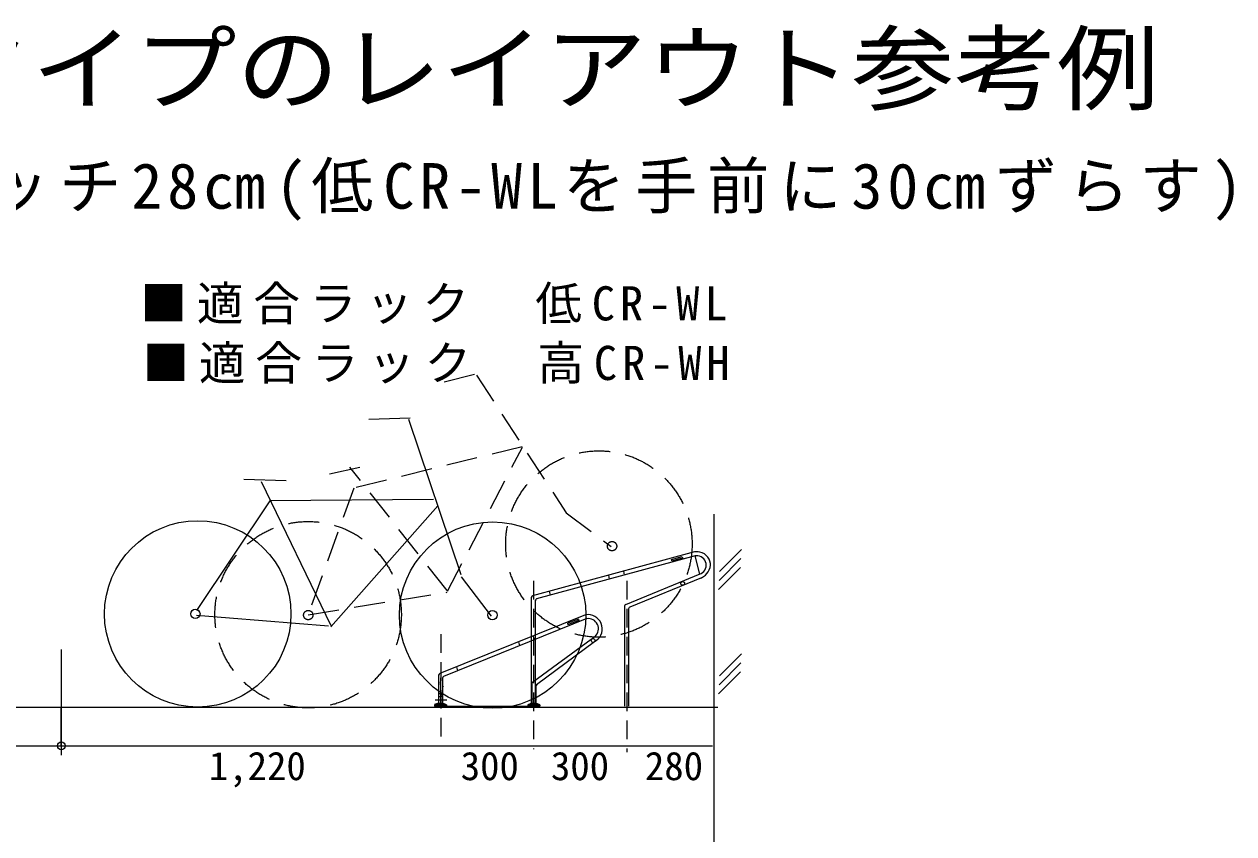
# Model space of a CAD drawing. Units: millimetres at full size, sheet at 1:50; details may follow other scales. Extents: x -14452 to -6316, y -11743 to -4408.
# Drawn here: x -10209 to -6316, y -7014 to -4408 of the extents above; entities that cross this region are included whole.
import ezdxf
from ezdxf.enums import TextEntityAlignment as Align

# ---------------------------------------------------------------- set-up
doc = ezdxf.new("R2010")
doc.units = ezdxf.units.MM
doc.header["$LTSCALE"] = 50
doc.header["$PDMODE"] = 32
doc.header["$PDSIZE"] = 25
doc.linetypes.add('DASHED1', pattern=[1.8, 1.2, -0.6])
doc.linetypes.add('DASHED2', pattern=[3, 2, -1])
doc.layers.add('0-0', color=7, linetype='Continuous')
doc.styles.add('ＭＳ ゴシック', font='')
doc.styles.get('ＭＳ ゴシック').set_extended_font_data('MS Gothic')

msp = doc.modelspace()

# ---------------------------------------------------------------- linework, layer by layer
at = {"layer": '0-0', "linetype": 'DASHED2'}
for p, q in [((-8857.05, -5558.6), (-8729.83, -5526.88)), ((-8753.43, -5537.12), (-8464.09, -5980.8)), ((-8605.86, -5767.68), (-9147.91, -5901.38)), ((-8845.85, -6232.91), (-8605.51, -5769.05)), ((-9226.19, -5855.51), (-9084.26, -5824.48)), ((-8847.9, -6230.51), (-9160.52, -5833.32)), ((-9147.91, -5901.38), (-9294.86, -6308.53)), ((-8464.09, -5980.8), (-8319.51, -6088.6)), ((-9294.86, -6308.53), (-8847.9, -6236.32))]:
    msp.add_line(p, q, dxfattribs=at)
at = {"layer": '0-0'}
for p, q in [((-8966.92, -5675.98), (-9099.79, -5679.77)), ((-8802.57, -6180.48), (-8970.72, -5679.77)), ((-9365.51, -5877.17), (-9502.17, -5873.37)), ((-9221.26, -6344.09), (-9444.49, -5880.46)), ((-9418.66, -5941.7), (-9654.02, -6294.74)), ((-8891, -5937.91), (-9418.66, -5941.7)), ((-9222.02, -6347.64), (-8877.33, -5958.47)), ((-7989.19, -5985.44), (-7989.19, -11734.16)), ((-8051.46, -6106.35), (-8573.04, -6248.2)), ((-8043.84, -6106.25), (-8046.95, -6106.25)), ((-7900.55, -6098.4), (-7971.27, -6169.11)), ((-8049.43, -6119.27), (-8559.46, -6257.98)), ((-8124.33, -6135.71), (-8125.5, -6131.36)), ((-8125.4, -6131.34), (-8090.7, -6121.51)), ((-8124.3, -6135.55), (-8089.6, -6125.52)), ((-8090.72, -6122.05), (-8089.56, -6126.39)), ((-8050.44, -6119.57), (-8035.19, -6177.95)), ((-8044.17, -6119.05), (-8049.4, -6119.05)), ((-7901.87, -6127.43), (-7972.59, -6198.14)), ((-8704.99, -6313.72), (-8801.11, -6186.5)), ((-8325.15, -6194.32), (-8327.39, -6181.38)), ((-8276.83, -6180.96), (-8279.12, -6168.11)), ((-8034.37, -6177.84), (-8273.82, -6276.51)), ((-7999.93, -6152.27), (-7999.74, -6152.27)), ((-7903.19, -6156.73), (-7973.9, -6227.44)), ((-8029.41, -6189.86), (-8259.58, -6284.7)), ((-8576.74, -6252.76), (-8576.74, -6603.62)), ((-8563.74, -6261.92), (-8563.74, -6603.27)), ((-8515.2, -6246.04), (-8517.67, -6233.15)), ((-8276.74, -6282.36), (-8276.74, -6603.31)), ((-8263.74, -6289.73), (-8263.74, -6603.29)), ((-9654.02, -6309.92), (-9228.85, -6344.09)), ((-8402.04, -6309.01), (-8871.53, -6498.26)), ((-8397.95, -6321.38), (-8858.86, -6507.17)), ((-8424.64, -6322.83), (-8458.77, -6336.29)), ((-8457.54, -6340.76), (-8458.76, -6336.2)), ((-8423.47, -6326.93), (-8457.4, -6340.38)), ((-8424.36, -6322.98), (-8423.36, -6326.97)), ((-8570.94, -6377.28), (-8567.17, -6389.31)), ((-8377.05, -6383.31), (-8381.14, -6386.03)), ((-8375.55, -6382.26), (-8377.11, -6383.35)), ((-8371.2, -6378.36), (-8375.53, -6382.24)), ((-10089.19, -6420.2), (-10089.19, -6760.55)), ((-8617.67, -6396.16), (-8614.6, -6408.43)), ((-8384.51, -6388.43), (-8572.53, -6527.14)), ((-8373.41, -6396.4), (-8559.84, -6533.93)), ((-8381.13, -6386.02), (-8385.51, -6389.16)), ((-8366.92, -6391.48), (-8374.17, -6396.98)), ((-7900.55, -6434.59), (-7971.27, -6505.3)), ((-8817.24, -6476.52), (-8813.84, -6488.93)), ((-7903.19, -6492.92), (-7973.9, -6563.63)), ((-7901.87, -6463.62), (-7972.59, -6534.33)), ((-8875.02, -6503.02), (-8875.12, -6504.86)), ((-8875.11, -6504.71), (-8875.11, -6603.91)), ((-8872.87, -6531.59), (-8872.92, -6532.1)), ((-8872.8, -6531.24), (-8872.82, -6531.33)), ((-8870.31, -6527.12), (-8870.66, -6527.42)), ((-8868.61, -6512.39), (-8868.61, -6603.64)), ((-8862.11, -6513.19), (-8862.11, -6603.56)), ((-8575.11, -6531.83), (-8575.11, -6603.6)), ((-8562.11, -6538.05), (-8562.11, -6603.58)), ((-13151.18, -6606.63), (-7976.48, -6606.63)), ((-8875.27, -6593.8), (-8887.71, -6598.25)), ((-8887.69, -6598.27), (-8849.81, -6598.27)), ((-8887.69, -6603.27), (-8549.57, -6603.27)), ((-8887.68, -6598.28), (-8887.68, -6603.27)), ((-8849.72, -6603.25), (-8887.62, -6603.25)), ((-8875.13, -6594.09), (-8887.58, -6598.54)), ((-8887.56, -6598.56), (-8849.68, -6598.56)), ((-8887.55, -6598.57), (-8887.55, -6603.56)), ((-8848.55, -6583.53), (-8886.53, -6583.53)), ((-8851.83, -6603.11), (-8886.51, -6603.11)), ((-8874.88, -6593.77), (-8862.06, -6593.77)), ((-8874.75, -6594.06), (-8861.93, -6594.06)), ((-8849.77, -6598.28), (-8862.23, -6593.79)), ((-8849.64, -6598.57), (-8862.1, -6594.08)), ((-8849.81, -6598.31), (-8849.81, -6603.26)), ((-8849.68, -6598.6), (-8849.68, -6603.55)), ((-8575.25, -6593.78), (-8587.73, -6598.28)), ((-8587.67, -6598.26), (-8587.67, -6603.24)), ((-8587.67, -6598.27), (-8549.77, -6598.27)), ((-8549.73, -6603.25), (-8587.6, -6603.25)), ((-8575.12, -6594.07), (-8587.59, -6598.57)), ((-8587.54, -6598.55), (-8587.54, -6603.53)), ((-8587.54, -6598.56), (-8549.64, -6598.56)), ((-8552.35, -6603.11), (-8587.37, -6603.11)), ((-8575.25, -6593.77), (-8562.11, -6593.77)), ((-8575.12, -6594.06), (-8561.98, -6594.06)), ((-8549.76, -6598.27), (-8562.26, -6593.79)), ((-8549.63, -6598.56), (-8562.13, -6594.08)), ((-8551.62, -6603.24), (-8552.39, -6603.11)), ((-8550.77, -6603.52), (-8551.74, -6603.19)), ((-8549.75, -6598.27), (-8549.75, -6603.23)), ((-8549.62, -6598.57), (-8549.62, -6603.52))]:
    msp.add_line(p, q, dxfattribs=at)
at = {"layer": '0-0', "color": 4}
for p, q in [((-8000.24, -6150.66), (-8000.24, -6150.54)), ((-10089.19, -6730.77), (-10089.19, -6608.15)), ((-8868.74, -6603.43), (-8868.74, -6602.48)), ((-8867.35, -6583.98), (-8867.35, -6583.03)), ((-11289.19, -6730.77), (-7993.33, -6730.77))]:
    msp.add_line(p, q, dxfattribs=at)
at = {"layer": '0-0', "linetype": 'DASHED1'}
for p, q in [((-8569.19, -6199.51), (-8569.19, -6741.87)), ((-8269.19, -6199.51), (-8269.19, -6751.21)), ((-8867.92, -6371.05), (-8867.92, -6722.13))]:
    msp.add_line(p, q, dxfattribs=at)
at = {"layer": '0-0'}
for points in [[(-8047.06, -6106.25), (-8049.29, -6106.13), (-8051.29, -6106.13)], [(-8034.25, -6107.62), (-8039.77, -6106.68), (-8043.56, -6106.33)]]:
    msp.add_lwpolyline(points, dxfattribs=at)
at = {"layer": '0-0', "linetype": 'DASHED2'}
for centre, radius in [((-8359.17, -6081.05), 300), ((-9294.86, -6308.53), 300), ((-8316.78, -6087.92), 15), ((-9294.52, -6309.9), 15)]:
    msp.add_circle(centre, radius, dxfattribs=at)
at = {"layer": '0-0'}
for centre, radius in [((-9650.22, -6306.13), 300), ((-8701.2, -6309.92), 300), ((-8089.58, -6207.75), 6), ((-9657.81, -6306.13), 15), ((-8701.91, -6309.92), 15), ((-8377.95, -6391.6), 6), ((-8868.65, -6567.47), 6)]:
    msp.add_circle(centre, radius, dxfattribs=at)
for centre, radius, start, end in [((-8041.19, -6148.07), 41, 354.34052, 80.09673), ((-8043.49, -6149.16), 30, 285.12401, 96.00901), ((-8050, -6144.47), 50, 286.92751, 354.05314), ((-8570.8, -6253.79), 6, 95.31455, 173.2126), ((-8557.72, -6263.73), 6, 97.23692, 185.13105), ((-8270.71, -6281.74), 6, 103.1204, 189.66867), ((-8257.72, -6290.44), 6, 105.53478, 189.65989), ((-8394.11, -6354.4), 46, 305.36176, 99.69532), ((-8393.64, -6354.12), 33, 312.92478, 98.16572), ((-8869.06, -6503.73), 6, 105.45754, 173.2126), ((-8866.67, -6531.6), 6, 119.44752, 119.75504), ((-8856.05, -6512.55), 6, 106.50436, 187.83926), ((-8569.09, -6532.08), 6, 127.50457, 175.55521), ((-8556.13, -6538.63), 6, 121.82013, 186.5627), ((-8853.91, -6540.39), 6, 174.04906, 187.50032)]:
    msp.add_arc(centre, radius, start, end, dxfattribs=at)
at = {"layer": '0-0', "color": 4}
msp.add_point((-10089.19, -6730.77), dxfattribs=at)

# ---------------------------------------------------------------- texts
at = {"layer": '0-0', "color": 3, "style": 'ＭＳ ゴシック', "width": 1.1}
msp.add_text('サイクルラック直付ワイドタイプのレイアウト参考例', height=219.9, dxfattribs=at).set_placement((-14474.25, -4726.33), align=Align.BOTTOM_LEFT)
at = {"layer": '0-0', "color": 4, "style": 'ＭＳ ゴシック'}
for s, p in [('1,220', (-9614.22, -6868.77)), ('300', (-8803.77, -6868.77)), ('300', (-8513.46, -6868.77)), ('280', (-8211.06, -6868.77))]:
    msp.add_text(s, height=91.64, dxfattribs=at).set_placement(p, align=Align.BOTTOM_LEFT)
at = {"layer": '0-0', "attachment_point": 7, "style": 'ＭＳ ゴシック'}
for s, insert, char_height in [('\\T1.16;車間ピッチ40㎝(横一列置)\\~\\~\u3000車間ピッチ28㎝(低CR-WLを手前に30㎝ずらす)', (-14269.36, -5040.49), 146.6), ('\\T1.21;■適合ラック\u3000低CR-WL', (-9834.52, -5373.44), 110), ('\\T1.21;■適合ラック\u3000高CR-WH', (-9827.86, -5565.21), 110)]:
    msp.add_mtext(s, dxfattribs=dict(at, insert=insert, char_height=char_height))

doc.saveas('drawing.dxf')
